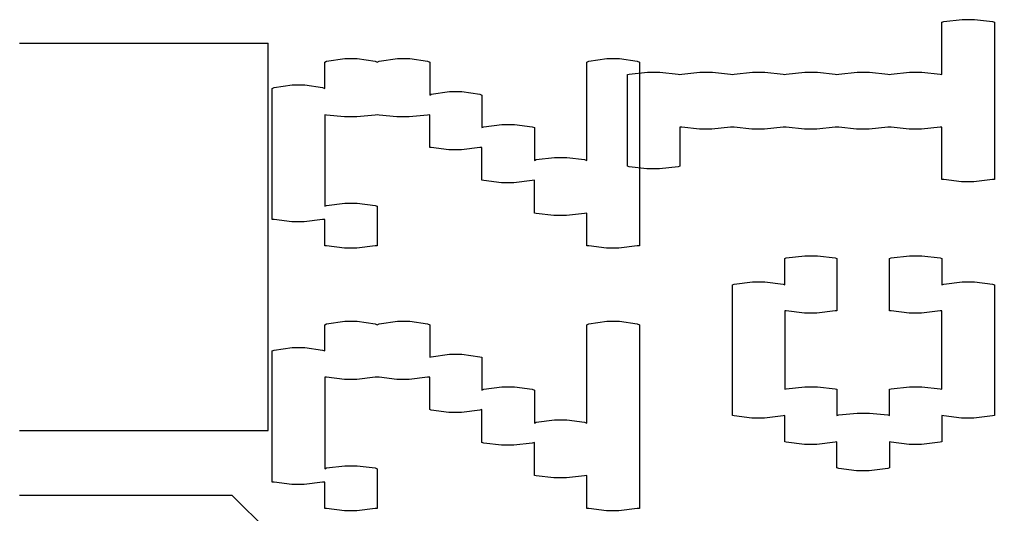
# Model space of a CAD drawing. Extents: x 0 to 132, y 0 to 98.
# Drawn here: x 87.526 to 90.545, y 60.169 to 61.702 of the extents above; entities that cross this region are included whole.
import ezdxf

# ---------------------------------------------------------------- set-up
doc = ezdxf.new("R2010")
doc.units = 0
doc.layers.get('0').update_dxf_attribs({"linetype": 'CONTINUOUS'})

msp = doc.modelspace()

# ---------------------------------------------------------------- linework, layer by layer
at = {"color": 0}
for p, q in [((90.3827, 61.6934), (90.3884, 61.6948)), ((90.3827, 61.5308), (90.3827, 61.6934)), ((90.3884, 61.6948), (90.4448, 61.7015)), ((90.4448, 61.7015), (90.4642, 61.7015)), ((90.4642, 61.7015), (90.4833, 61.7015)), ((90.4833, 61.7015), (90.5397, 61.6948)), ((90.5397, 61.6948), (90.5454, 61.6934)), ((90.5454, 61.6934), (90.5454, 61.2055)), ((87.5259, 61.6285), (88.2964, 61.6285)), ((88.2964, 60.4284), (88.2964, 61.6285)), ((88.4714, 61.5692), (88.477, 61.5721)), ((88.4714, 61.4881), (88.4714, 61.5692)), ((88.477, 61.5721), (88.5335, 61.5805)), ((88.5335, 61.5805), (88.5529, 61.5805)), ((88.5529, 61.5805), (88.5719, 61.5805)), ((88.5719, 61.5805), (88.6273, 61.5721)), ((88.6273, 61.5721), (88.634, 61.5692)), ((88.634, 61.5692), (88.6396, 61.5721)), ((88.6396, 61.5721), (88.6961, 61.5805)), ((88.6961, 61.5805), (88.7155, 61.5805)), ((88.7155, 61.5805), (88.7345, 61.5805)), ((88.7345, 61.5805), (88.7899, 61.5721)), ((88.7899, 61.5721), (88.7966, 61.5692)), ((88.7966, 61.5692), (88.7966, 61.4673)), ((89.2831, 61.5692), (89.2888, 61.5721)), ((89.2831, 61.2648), (89.2831, 61.5692)), ((89.2888, 61.5721), (89.3452, 61.5805)), ((89.3452, 61.5805), (89.3643, 61.5805)), ((89.3643, 61.5805), (89.3837, 61.5805)), ((89.3837, 61.5805), (89.4387, 61.5721)), ((89.4387, 61.5721), (89.4457, 61.5692)), ((89.4457, 61.5692), (89.4457, 61.0002)), ((89.414, 61.5322), (89.4704, 61.5389)), ((89.4704, 61.5389), (89.4898, 61.5389)), ((89.4898, 61.5389), (89.5092, 61.5389)), ((89.5092, 61.5389), (89.5657, 61.5322)), ((89.5766, 61.5322), (89.6331, 61.5389)), ((89.6331, 61.5389), (89.6525, 61.5389)), ((89.6525, 61.5389), (89.6719, 61.5389)), ((89.6719, 61.5389), (89.7283, 61.5322)), ((89.7393, 61.5322), (89.7957, 61.5389)), ((89.7957, 61.5389), (89.8151, 61.5389)), ((89.8151, 61.5389), (89.8342, 61.5389)), ((89.8342, 61.5389), (89.891, 61.5322)), ((89.9005, 61.5322), (89.9583, 61.5389)), ((89.9583, 61.5389), (89.9777, 61.5389)), ((89.9777, 61.5389), (89.9968, 61.5389)), ((89.9968, 61.5389), (90.0522, 61.5322)), ((90.0631, 61.5322), (90.1196, 61.5389)), ((90.1196, 61.5389), (90.139, 61.5389)), ((90.139, 61.5389), (90.158, 61.5389)), ((90.158, 61.5389), (90.2148, 61.5322)), ((90.2257, 61.5322), (90.2822, 61.5389)), ((90.2822, 61.5389), (90.3016, 61.5389)), ((90.3016, 61.5389), (90.3206, 61.5389)), ((90.3206, 61.5389), (90.3774, 61.5322)), ((89.4084, 61.5308), (89.414, 61.5322)), ((89.4084, 61.2468), (89.4084, 61.5308)), ((89.5657, 61.5322), (89.571, 61.5308)), ((89.571, 61.5308), (89.5766, 61.5322)), ((89.7283, 61.5322), (89.7336, 61.5308)), ((89.7336, 61.5308), (89.7393, 61.5322)), ((89.891, 61.5322), (89.8962, 61.5308)), ((89.8962, 61.5308), (89.9005, 61.5322)), ((90.0522, 61.5322), (90.0575, 61.5308)), ((90.0575, 61.5308), (90.0631, 61.5322)), ((90.2148, 61.5322), (90.2201, 61.5308)), ((90.2201, 61.5308), (90.2257, 61.5322)), ((90.3774, 61.5322), (90.3827, 61.5308)), ((88.3087, 61.4881), (88.3144, 61.4909)), ((88.3087, 61.0817), (88.3087, 61.4881)), ((88.3144, 61.4909), (88.3708, 61.499)), ((88.3708, 61.499), (88.3902, 61.499)), ((88.3902, 61.499), (88.4093, 61.499)), ((88.4093, 61.499), (88.4647, 61.4909)), ((88.4647, 61.4909), (88.4714, 61.4881)), ((88.8009, 61.4701), (88.8573, 61.4786)), ((88.8573, 61.4786), (88.8767, 61.4786)), ((88.8767, 61.4786), (88.8958, 61.4786)), ((88.8958, 61.4786), (88.9512, 61.4701)), ((88.7966, 61.4673), (88.8009, 61.4701)), ((88.9512, 61.4701), (88.9579, 61.4673)), ((88.9579, 61.4673), (88.9579, 61.3668)), ((88.477, 61.4056), (88.4714, 61.4066)), ((88.4714, 61.4066), (88.4714, 61.123)), ((88.5321, 61.3999), (88.477, 61.4056)), ((88.5529, 61.3999), (88.5321, 61.3999)), ((88.5705, 61.3999), (88.5529, 61.3999)), ((88.6273, 61.4056), (88.5705, 61.3999)), ((88.634, 61.4066), (88.6273, 61.4056)), ((88.6396, 61.4056), (88.634, 61.4066)), ((88.6947, 61.3999), (88.6396, 61.4056)), ((88.7155, 61.3999), (88.6947, 61.3999)), ((88.7331, 61.3999), (88.7155, 61.3999)), ((88.7899, 61.4056), (88.7331, 61.3999)), ((88.7966, 61.4066), (88.7899, 61.4056)), ((88.7966, 61.3047), (88.7966, 61.4066)), ((88.9579, 61.3668), (88.9635, 61.3696)), ((88.9635, 61.3696), (89.0199, 61.3763)), ((89.0199, 61.3763), (89.0393, 61.3763)), ((89.0393, 61.3763), (89.0584, 61.3763)), ((89.0584, 61.3763), (89.1134, 61.3696)), ((89.1134, 61.3696), (89.1205, 61.3668)), ((89.1205, 61.3668), (89.1205, 61.2648)), ((89.5766, 61.3682), (89.571, 61.3682)), ((89.571, 61.3682), (89.571, 61.2468)), ((89.6317, 61.3615), (89.5766, 61.3682)), ((89.6525, 61.3615), (89.6317, 61.3615)), ((89.6705, 61.3615), (89.6525, 61.3615)), ((89.7283, 61.3682), (89.6705, 61.3615)), ((89.7336, 61.3682), (89.7283, 61.3682)), ((89.7393, 61.3682), (89.7336, 61.3682)), ((89.7943, 61.3615), (89.7393, 61.3682)), ((89.8151, 61.3615), (89.7943, 61.3615)), ((89.8331, 61.3615), (89.8151, 61.3615)), ((89.891, 61.3682), (89.8331, 61.3615)), ((89.8962, 61.3682), (89.891, 61.3682)), ((89.9005, 61.3682), (89.8962, 61.3682)), ((89.9569, 61.3615), (89.9005, 61.3682)), ((89.9777, 61.3615), (89.9569, 61.3615)), ((89.9954, 61.3615), (89.9777, 61.3615)), ((90.0522, 61.3682), (89.9954, 61.3615)), ((90.0575, 61.3682), (90.0522, 61.3682)), ((90.0631, 61.3682), (90.0575, 61.3682)), ((90.1181, 61.3615), (90.0631, 61.3682)), ((90.139, 61.3615), (90.1181, 61.3615)), ((90.1569, 61.3615), (90.139, 61.3615)), ((90.2148, 61.3682), (90.1569, 61.3615)), ((90.2201, 61.3682), (90.2148, 61.3682)), ((90.2257, 61.3682), (90.2201, 61.3682)), ((90.2808, 61.3615), (90.2257, 61.3682)), ((90.3016, 61.3615), (90.2808, 61.3615)), ((90.3192, 61.3615), (90.3016, 61.3615)), ((90.3774, 61.3682), (90.3192, 61.3615)), ((90.3827, 61.3682), (90.3774, 61.3682)), ((90.3827, 61.2055), (90.3827, 61.3682)), ((88.8009, 61.3047), (88.7966, 61.3047)), ((88.8559, 61.298), (88.8009, 61.3047)), ((88.8767, 61.298), (88.8559, 61.298)), ((88.8944, 61.298), (88.8767, 61.298)), ((88.9512, 61.3047), (88.8944, 61.298)), ((88.9579, 61.3047), (88.9512, 61.3047)), ((88.9579, 61.2041), (88.9579, 61.3047)), ((89.1205, 61.2648), (89.1261, 61.2676)), ((89.1261, 61.2676), (89.1826, 61.2743)), ((89.1826, 61.2743), (89.2016, 61.2743)), ((89.2016, 61.2743), (89.221, 61.2743)), ((89.221, 61.2743), (89.2761, 61.2676)), ((89.2761, 61.2676), (89.2831, 61.2648)), ((89.414, 61.2454), (89.4084, 61.2468)), ((89.469, 61.2387), (89.414, 61.2454)), ((89.4898, 61.2387), (89.469, 61.2387)), ((89.5078, 61.2387), (89.4898, 61.2387)), ((89.5657, 61.2454), (89.5078, 61.2387)), ((89.571, 61.2468), (89.5657, 61.2454)), ((90.3884, 61.2055), (90.3827, 61.2055)), ((90.4434, 61.1988), (90.3884, 61.2055)), ((90.5397, 61.2055), (90.4819, 61.1988)), ((90.5454, 61.2055), (90.5397, 61.2055)), ((88.9635, 61.2027), (88.9579, 61.2041)), ((89.0185, 61.196), (88.9635, 61.2027)), ((89.0393, 61.196), (89.0185, 61.196)), ((89.057, 61.196), (89.0393, 61.196)), ((89.1134, 61.2027), (89.057, 61.196)), ((89.1205, 61.2041), (89.1134, 61.2027)), ((89.1205, 61.1022), (89.1205, 61.2041)), ((90.4642, 61.1988), (90.4434, 61.1988)), ((90.4819, 61.1988), (90.4642, 61.1988)), ((88.4714, 61.123), (88.477, 61.1258)), ((88.477, 61.1258), (88.5335, 61.1325)), ((88.5335, 61.1325), (88.5529, 61.1325)), ((88.5529, 61.1325), (88.5719, 61.1325)), ((88.5719, 61.1325), (88.6273, 61.1258)), ((88.6273, 61.1258), (88.634, 61.123)), ((88.634, 61.123), (88.634, 61.0002)), ((89.1261, 61.1008), (89.1205, 61.1022)), ((89.1812, 61.0941), (89.1261, 61.1008)), ((89.2016, 61.0941), (89.1812, 61.0941)), ((89.2196, 61.0941), (89.2016, 61.0941)), ((89.2761, 61.1008), (89.2196, 61.0941)), ((89.2831, 61.1022), (89.2761, 61.1008)), ((89.2831, 61.0002), (89.2831, 61.1022)), ((88.3144, 61.0817), (88.3087, 61.0817)), ((88.3694, 61.0747), (88.3144, 61.0817)), ((88.3902, 61.0747), (88.3694, 61.0747)), ((88.4079, 61.0747), (88.3902, 61.0747)), ((88.4647, 61.0817), (88.4079, 61.0747)), ((88.4714, 61.0817), (88.4647, 61.0817)), ((88.4714, 61.0002), (88.4714, 61.0817)), ((88.477, 61.0002), (88.4714, 61.0002)), ((88.5321, 60.9935), (88.477, 61.0002)), ((88.6273, 61.0002), (88.5705, 60.9935)), ((88.634, 61.0002), (88.6273, 61.0002)), ((89.2888, 61.0002), (89.2831, 61.0002)), ((89.3438, 60.9935), (89.2888, 61.0002)), ((89.4387, 61.0002), (89.3822, 60.9935)), ((89.4457, 61.0002), (89.4387, 61.0002)), ((88.5529, 60.9935), (88.5321, 60.9935)), ((88.5705, 60.9935), (88.5529, 60.9935)), ((89.3643, 60.9935), (89.3438, 60.9935)), ((89.3822, 60.9935), (89.3643, 60.9935)), ((89.9005, 60.9632), (89.9583, 60.9699)), ((89.9583, 60.9699), (89.9777, 60.9699)), ((89.9777, 60.9699), (89.9968, 60.9699)), ((89.9968, 60.9699), (90.0522, 60.9632)), ((90.2257, 60.9632), (90.2822, 60.9699)), ((90.2822, 60.9699), (90.3016, 60.9699)), ((90.3016, 60.9699), (90.3206, 60.9699)), ((90.3206, 60.9699), (90.3774, 60.9632)), ((89.8962, 60.9618), (89.9005, 60.9632)), ((89.8962, 60.8803), (89.8962, 60.9618)), ((90.0522, 60.9632), (90.0575, 60.9618)), ((90.0575, 60.9618), (90.0575, 60.7991)), ((90.2201, 60.9618), (90.2257, 60.9632)), ((90.2201, 60.7991), (90.2201, 60.9618)), ((90.3774, 60.9632), (90.3827, 60.9618)), ((90.3827, 60.9618), (90.3827, 60.8803)), ((89.7336, 60.8803), (89.7393, 60.8817)), ((89.7336, 60.4753), (89.7336, 60.8803)), ((89.7393, 60.8817), (89.7957, 60.8887)), ((89.7957, 60.8887), (89.8151, 60.8887)), ((89.8151, 60.8887), (89.8342, 60.8887)), ((89.8342, 60.8887), (89.891, 60.8817)), ((89.891, 60.8817), (89.8962, 60.8803)), ((90.3827, 60.8803), (90.3884, 60.8817)), ((90.3884, 60.8817), (90.4448, 60.8887)), ((90.4448, 60.8887), (90.4642, 60.8887)), ((90.4642, 60.8887), (90.4833, 60.8887)), ((90.4833, 60.8887), (90.5397, 60.8817)), ((90.5397, 60.8817), (90.5454, 60.8803)), ((90.5454, 60.8803), (90.5454, 60.4753)), ((89.9005, 60.7991), (89.8962, 60.7991)), ((89.8962, 60.7991), (89.8962, 60.5564)), ((89.9569, 60.7921), (89.9005, 60.7991)), ((89.9777, 60.7921), (89.9569, 60.7921)), ((89.9954, 60.7921), (89.9777, 60.7921)), ((90.0522, 60.7991), (89.9954, 60.7921)), ((90.0575, 60.7991), (90.0522, 60.7991)), ((90.2257, 60.7991), (90.2201, 60.7991)), ((90.2808, 60.7921), (90.2257, 60.7991)), ((90.3016, 60.7921), (90.2808, 60.7921)), ((90.3192, 60.7921), (90.3016, 60.7921)), ((90.3774, 60.7991), (90.3192, 60.7921)), ((90.3827, 60.7991), (90.3774, 60.7991)), ((90.3827, 60.5564), (90.3827, 60.7991)), ((88.4714, 60.7564), (88.477, 60.7589)), ((88.4714, 60.675), (88.4714, 60.7564)), ((88.477, 60.7589), (88.5335, 60.7674)), ((88.5335, 60.7674), (88.5529, 60.7674)), ((88.5529, 60.7674), (88.5719, 60.7674)), ((88.5719, 60.7674), (88.6273, 60.7589)), ((88.6273, 60.7589), (88.634, 60.7564)), ((88.634, 60.7564), (88.6396, 60.7589)), ((88.6396, 60.7589), (88.6961, 60.7674)), ((88.6961, 60.7674), (88.7155, 60.7674)), ((88.7155, 60.7674), (88.7345, 60.7674)), ((88.7345, 60.7674), (88.7899, 60.7589)), ((88.7899, 60.7589), (88.7966, 60.7564)), ((88.7966, 60.7564), (88.7966, 60.6559)), ((89.2831, 60.7564), (89.2888, 60.7589)), ((89.2831, 60.4516), (89.2831, 60.7564)), ((89.2888, 60.7589), (89.3452, 60.7674)), ((89.3452, 60.7674), (89.3643, 60.7674)), ((89.3643, 60.7674), (89.3837, 60.7674)), ((89.3837, 60.7674), (89.4387, 60.7589)), ((89.4387, 60.7589), (89.4457, 60.7564)), ((89.4457, 60.7564), (89.4457, 60.1871)), ((88.3087, 60.675), (88.3144, 60.6778)), ((88.3087, 60.2686), (88.3087, 60.675)), ((88.3144, 60.6778), (88.3708, 60.6859)), ((88.3708, 60.6859), (88.3902, 60.6859)), ((88.3902, 60.6859), (88.4093, 60.6859)), ((88.4093, 60.6859), (88.4647, 60.6778)), ((88.4647, 60.6778), (88.4714, 60.675)), ((88.8009, 60.657), (88.8573, 60.6654)), ((88.8573, 60.6654), (88.8767, 60.6654)), ((88.8767, 60.6654), (88.8958, 60.6654)), ((88.8958, 60.6654), (88.9512, 60.657)), ((88.7966, 60.6559), (88.8009, 60.657)), ((88.9512, 60.657), (88.9579, 60.6559)), ((88.9579, 60.6559), (88.9579, 60.5536)), ((88.477, 60.5938), (88.4714, 60.5938)), ((88.4714, 60.5938), (88.4714, 60.3098)), ((88.5321, 60.5868), (88.477, 60.5938)), ((88.5529, 60.5868), (88.5321, 60.5868)), ((88.5705, 60.5868), (88.5529, 60.5868)), ((88.6273, 60.5938), (88.5705, 60.5868)), ((88.634, 60.5938), (88.6273, 60.5938)), ((88.6396, 60.5938), (88.634, 60.5938)), ((88.6947, 60.5868), (88.6396, 60.5938)), ((88.7155, 60.5868), (88.6947, 60.5868)), ((88.7331, 60.5868), (88.7155, 60.5868)), ((88.7899, 60.5938), (88.7331, 60.5868)), ((88.7966, 60.5938), (88.7899, 60.5938)), ((88.7966, 60.4933), (88.7966, 60.5938)), ((88.9579, 60.5536), (88.9635, 60.5564)), ((88.9635, 60.5564), (89.0199, 60.5635)), ((89.0199, 60.5635), (89.0393, 60.5635)), ((89.0393, 60.5635), (89.0584, 60.5635)), ((89.0584, 60.5635), (89.1134, 60.5564)), ((89.1134, 60.5564), (89.1205, 60.5536)), ((89.1205, 60.5536), (89.1205, 60.4516)), ((89.8962, 60.5564), (89.9005, 60.5578)), ((89.9005, 60.5578), (89.9583, 60.5635)), ((89.9583, 60.5635), (89.9777, 60.5635)), ((89.9777, 60.5635), (89.9968, 60.5635)), ((89.9968, 60.5635), (90.0522, 60.5578)), ((90.0522, 60.5578), (90.0575, 60.5564)), ((90.0575, 60.5564), (90.0575, 60.4753)), ((90.2201, 60.5564), (90.2257, 60.5578)), ((90.2201, 60.4753), (90.2201, 60.5564)), ((90.2257, 60.5578), (90.2822, 60.5635)), ((90.2822, 60.5635), (90.3016, 60.5635)), ((90.3016, 60.5635), (90.3206, 60.5635)), ((90.3206, 60.5635), (90.3774, 60.5578)), ((90.3774, 60.5578), (90.3827, 60.5564)), ((88.8009, 60.4919), (88.7966, 60.4933)), ((88.8559, 60.4848), (88.8009, 60.4919)), ((88.8767, 60.4848), (88.8559, 60.4848)), ((88.8944, 60.4848), (88.8767, 60.4848)), ((88.9512, 60.4919), (88.8944, 60.4848)), ((88.9579, 60.4933), (88.9512, 60.4919)), ((88.9579, 60.3913), (88.9579, 60.4933)), ((90.0631, 60.4767), (90.1196, 60.482)), ((90.1196, 60.482), (90.139, 60.482)), ((90.139, 60.482), (90.158, 60.482)), ((90.158, 60.482), (90.2148, 60.4767)), ((89.1205, 60.4516), (89.1261, 60.4545)), ((89.1261, 60.4545), (89.1826, 60.4615)), ((89.1826, 60.4615), (89.2016, 60.4615)), ((89.2016, 60.4615), (89.221, 60.4615)), ((89.221, 60.4615), (89.2761, 60.4545)), ((89.2761, 60.4545), (89.2831, 60.4516)), ((89.7393, 60.4739), (89.7336, 60.4753)), ((89.7943, 60.4668), (89.7393, 60.4739)), ((89.8151, 60.4668), (89.7943, 60.4668)), ((89.8331, 60.4668), (89.8151, 60.4668)), ((89.891, 60.4739), (89.8331, 60.4668)), ((89.8962, 60.4753), (89.891, 60.4739)), ((89.8962, 60.3938), (89.8962, 60.4753)), ((90.0575, 60.4753), (90.0631, 60.4767)), ((90.2148, 60.4767), (90.2201, 60.4753)), ((90.3884, 60.4739), (90.3827, 60.4753)), ((90.3827, 60.4753), (90.3827, 60.3938)), ((90.4434, 60.4668), (90.3884, 60.4739)), ((90.4642, 60.4668), (90.4434, 60.4668)), ((90.4819, 60.4668), (90.4642, 60.4668)), ((90.5397, 60.4739), (90.4819, 60.4668)), ((90.5454, 60.4753), (90.5397, 60.4739)), ((87.5259, 60.4284), (88.2964, 60.4284)), ((88.9635, 60.3899), (88.9579, 60.3913)), ((89.1205, 60.3913), (89.1134, 60.3899)), ((89.1205, 60.289), (89.1205, 60.3913)), ((89.9005, 60.3924), (89.8962, 60.3938)), ((89.9569, 60.3857), (89.9005, 60.3924)), ((90.0522, 60.3924), (89.9954, 60.3857)), ((90.0575, 60.3938), (90.0522, 60.3924)), ((90.0575, 60.3127), (90.0575, 60.3938)), ((90.2257, 60.3924), (90.2201, 60.3938)), ((90.2201, 60.3938), (90.2201, 60.3127)), ((90.2808, 60.3857), (90.2257, 60.3924)), ((90.3774, 60.3924), (90.3192, 60.3857)), ((90.3827, 60.3938), (90.3774, 60.3924)), ((89.0185, 60.3829), (88.9635, 60.3899)), ((89.0393, 60.3829), (89.0185, 60.3829)), ((89.057, 60.3829), (89.0393, 60.3829)), ((89.1134, 60.3899), (89.057, 60.3829)), ((89.9777, 60.3857), (89.9569, 60.3857)), ((89.9954, 60.3857), (89.9777, 60.3857)), ((90.3016, 60.3857), (90.2808, 60.3857)), ((90.3192, 60.3857), (90.3016, 60.3857)), ((88.4714, 60.3098), (88.477, 60.3127)), ((88.477, 60.3127), (88.5335, 60.3194)), ((88.5335, 60.3194), (88.5529, 60.3194)), ((88.5529, 60.3194), (88.5719, 60.3194)), ((88.5719, 60.3194), (88.6273, 60.3127)), ((88.6273, 60.3127), (88.634, 60.3098)), ((88.634, 60.3098), (88.634, 60.1871)), ((90.0631, 60.3112), (90.0575, 60.3127)), ((90.1181, 60.3042), (90.0631, 60.3112)), ((90.139, 60.3042), (90.1181, 60.3042)), ((90.1569, 60.3042), (90.139, 60.3042)), ((90.2148, 60.3112), (90.1569, 60.3042)), ((90.2201, 60.3127), (90.2148, 60.3112)), ((89.1261, 60.288), (89.1205, 60.289)), ((89.1812, 60.2823), (89.1261, 60.288)), ((89.2016, 60.2823), (89.1812, 60.2823)), ((89.2196, 60.2823), (89.2016, 60.2823)), ((89.2761, 60.288), (89.2196, 60.2823)), ((89.2831, 60.289), (89.2761, 60.288)), ((89.2831, 60.1871), (89.2831, 60.289)), ((88.3144, 60.2686), (88.3087, 60.2686)), ((88.3694, 60.2615), (88.3144, 60.2686)), ((88.3902, 60.2615), (88.3694, 60.2615)), ((88.4079, 60.2615), (88.3902, 60.2615)), ((88.4647, 60.2686), (88.4079, 60.2615)), ((88.4714, 60.2686), (88.4647, 60.2686)), ((88.4714, 60.1871), (88.4714, 60.2686)), ((87.5259, 60.2287), (88.1461, 60.2287)), ((88.1461, 60.2287), (88.1835, 60.2287)), ((88.1835, 60.2287), (88.2964, 60.1169)), ((88.477, 60.1871), (88.4714, 60.1871)), ((88.5321, 60.1804), (88.477, 60.1871)), ((88.5529, 60.1804), (88.5321, 60.1804)), ((88.5705, 60.1804), (88.5529, 60.1804)), ((88.6273, 60.1871), (88.5705, 60.1804)), ((88.634, 60.1871), (88.6273, 60.1871)), ((89.2888, 60.1871), (89.2831, 60.1871)), ((89.3438, 60.1804), (89.2888, 60.1871)), ((89.3643, 60.1804), (89.3438, 60.1804)), ((89.3822, 60.1804), (89.3643, 60.1804)), ((89.4387, 60.1871), (89.3822, 60.1804)), ((89.4457, 60.1871), (89.4387, 60.1871))]:
    msp.add_line(p, q, dxfattribs=at)

doc.saveas('drawing.dxf')
